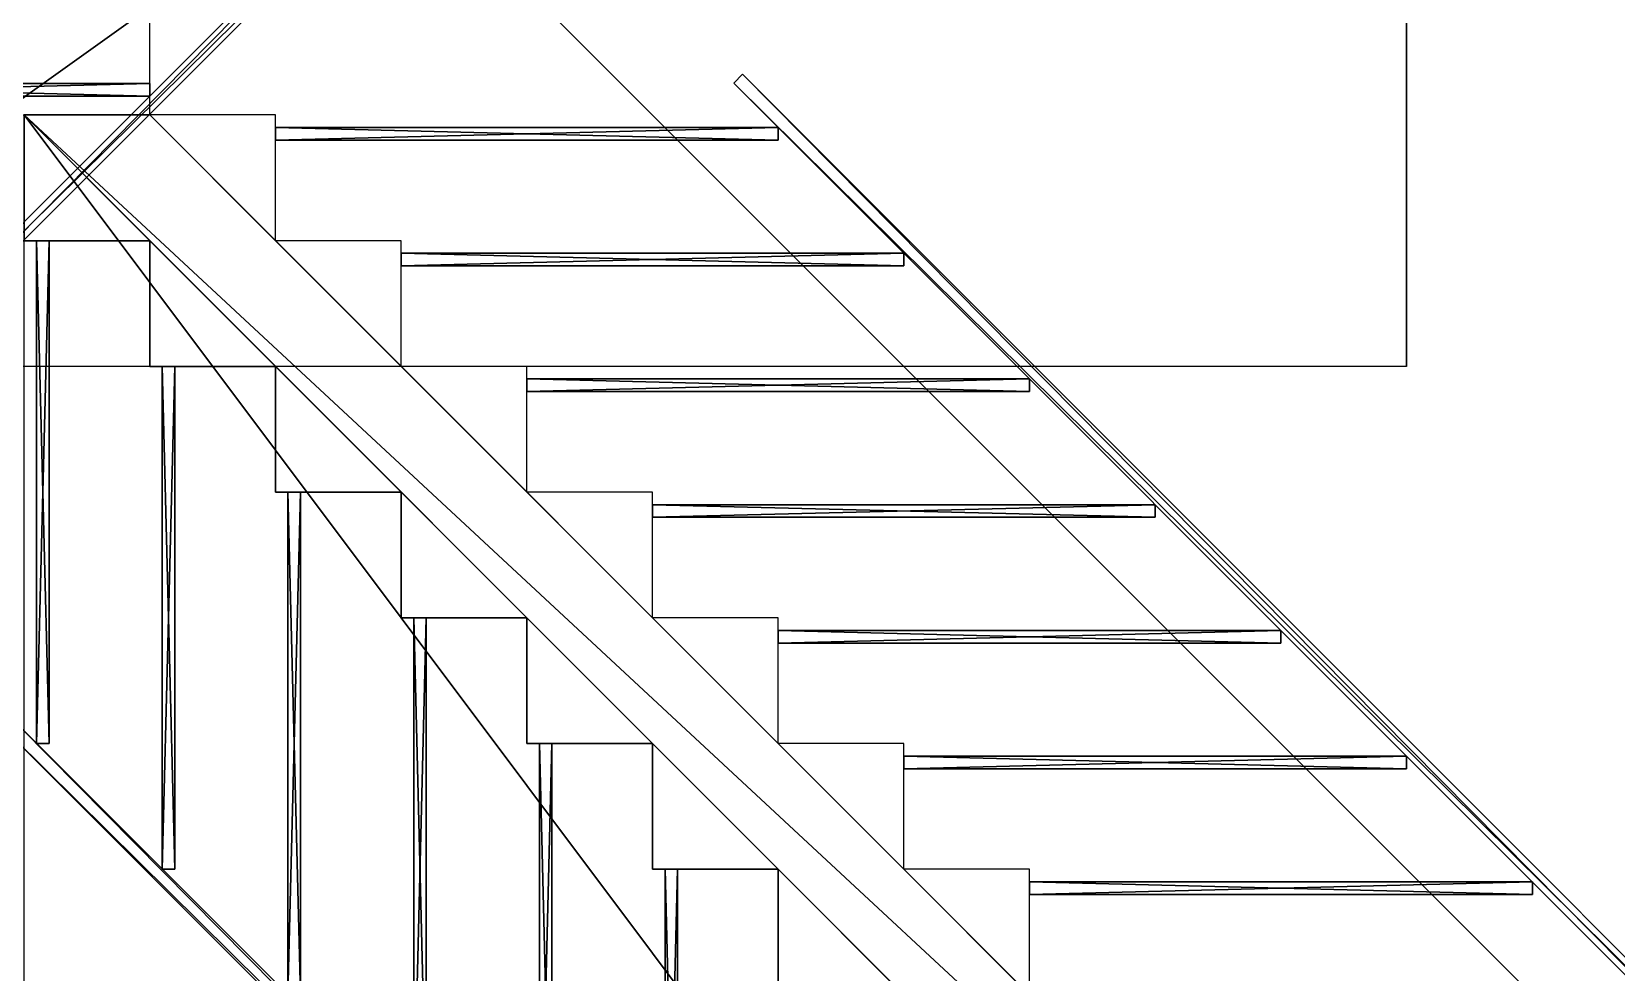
# Model space of a CAD drawing. Header units: metres. Extents: x -124 to 60, y -56 to 44.
# Drawn here: x -26.94 to -14.33, y -14.82 to -7.34 of the extents above; entities that cross this region are included whole.
import ezdxf

# ---------------------------------------------------------------- set-up
doc = ezdxf.new("R2010")
doc.units = ezdxf.units.M

msp = doc.modelspace()

# ---------------------------------------------------------------- linework, layer by layer
for points in [[(-16, 0, -18), (-16, -10, -18), (-30, -10, -18)], [(-30, -10, -18), (-30, 0, -18), (-16, 0, -18)], [(-16, 0, -8), (-16, -10, -8), (-16, -10, -18)], [(-16, -10, -18), (-16, 0, -18), (-16, 0, -8)], [(-31, -8, 4), (-26, -8, 4), (-26, -3, 4)], [(-21.6464, -3.49645, 7.7), (-32.3536, -14.2036, 7.7), (-32.3536, -14.2036, 7.9)], [(-21.6464, -3.49645, 7.9), (-32.3536, -14.2036, 7.9), (-32.2828, -14.2743, 7.9)], [(-32.3536, -14.2036, 7.9), (-21.6464, -3.49645, 7.9), (-21.6464, -3.49645, 7.7)], [(-32.3536, -14.2036, 7.7), (-21.6464, -3.49645, 7.7), (-21.5757, -3.56716, 7.7)], [(-32.2828, -14.2743, 7.9), (-21.5757, -3.56716, 7.9), (-21.6464, -3.49645, 7.9)], [(-21.5757, -3.56716, 7.7), (-32.2828, -14.2743, 7.7), (-32.3536, -14.2036, 7.7)], [(-21.5757, -3.56716, 7.9), (-32.2828, -14.2743, 7.9), (-32.2828, -14.2743, 7.7)], [(-32.2828, -14.2743, 7.7), (-21.5757, -3.56716, 7.7), (-21.5757, -3.56716, 7.9)], [(-14, -4), (-14, -16), (-26, -4)], [(-21.2828, -7.67574, 3.65), (-21.3536, -7.74645, 3.65), (-21.3536, -7.74645, 4.05)], [(-21.3536, -7.74645, 4.05), (-21.2828, -7.67574, 4.05), (-21.2828, -7.67574, 3.65)], [(-7.92929, -21.0293, 4.05), (-21.2828, -7.67574, 4.05), (-21.3536, -7.74645, 4.05)], [(-8, -21.1, 3.65), (-21.3536, -7.74645, 3.65), (-21.2828, -7.67574, 3.65)], [(-7.92929, -21.0293, 3.65), (-21.2828, -7.67574, 3.65), (-21.2828, -7.67574, 4.05)], [(-21.2828, -7.67574, 4.05), (-7.92929, -21.0293, 4.05), (-7.92929, -21.0293, 3.65)], [(-21.2828, -7.67574, 3.65), (-7.92929, -21.0293, 3.65), (-8, -21.1, 3.65)], [(-30, -7.75, 7.75), (-26, -7.75, 7.75), (-26, -7.85, 7.75)], [(-26, -7.85, 7.75), (-30, -7.85, 7.75), (-30, -7.75, 7.75)], [(-30, -7.85, 7.85), (-26, -7.85, 7.85), (-26, -7.75, 7.85)], [(-26, -7.75, 7.85), (-30, -7.75, 7.85), (-30, -7.85, 7.85)], [(-30, -7.75, 7.85), (-26, -7.75, 7.85), (-26, -7.75, 7.75)], [(-26, -7.75, 7.75), (-30, -7.75, 7.75), (-30, -7.75, 7.85)], [(-8, -21.1, 4.05), (-21.3536, -7.74645, 4.05), (-21.3536, -7.74645, 3.65)], [(-21.3536, -7.74645, 3.65), (-8, -21.1, 3.65), (-8, -21.1, 4.05)], [(-21.3536, -7.74645, 4.05), (-8, -21.1, 4.05), (-7.92929, -21.0293, 4.05)], [(-30, -7.85, 7.75), (-26, -7.85, 7.75), (-26, -7.85, 7.85)], [(-26, -7.85, 7.85), (-30, -7.85, 7.85), (-30, -7.85, 7.75)], [(-27, -8), (-21, -14), (-21, -16)], [(-21, -16), (-27, -16), (-27, -8)], [(-13, -21, 4), (-26, -8, 4), (-27, -8, 4)], [(-27, -8, 4), (-14, -21, 4), (-13, -21, 4)], [(-27, -9, 4), (-26, -9, 4), (-27, -8, 4)], [(-25, -8, 4), (-26, -8, 4), (-25, -9, 4)], [(-25, -8.1, 3.8), (-21, -8.1, 3.8), (-21, -8.2, 3.8)], [(-21, -8.2, 3.8), (-25, -8.2, 3.8), (-25, -8.1, 3.8)], [(-25, -8.2, 3.9), (-21, -8.2, 3.9), (-21, -8.1, 3.9)], [(-21, -8.1, 3.9), (-25, -8.1, 3.9), (-25, -8.2, 3.9)], [(-25, -8.1, 3.9), (-21, -8.1, 3.9), (-21, -8.1, 3.8)], [(-21, -8.1, 3.8), (-25, -8.1, 3.8), (-25, -8.1, 3.9)], [(-25, -8.2, 3.8), (-21, -8.2, 3.8), (-21, -8.2, 3.9)], [(-21, -8.2, 3.9), (-25, -8.2, 3.9), (-25, -8.2, 3.8)], [(-27, -9), (-26, -9), (-26, -9, 4)], [(-26, -9, 4), (-27, -9, 4), (-27, -9)], [(-26.8, -9, 3.8), (-26.8, -13, 3.8), (-26.9, -13, 3.8)], [(-26.9, -13, 3.8), (-26.9, -9, 3.8), (-26.8, -9, 3.8)], [(-26.9, -9, 3.8), (-26.9, -13, 3.8), (-26.9, -13, 3.9)], [(-26.9, -13, 3.9), (-26.9, -9, 3.9), (-26.9, -9, 3.8)], [(-26.9, -9, 3.9), (-26.9, -13, 3.9), (-26.8, -13, 3.9)], [(-26.8, -13, 3.9), (-26.8, -9, 3.9), (-26.9, -9, 3.9)], [(-26.8, -9, 3.9), (-26.8, -13, 3.9), (-26.8, -13, 3.8)], [(-26.8, -13, 3.8), (-26.8, -9, 3.8), (-26.8, -9, 3.9)], [(-26, -9), (-26, -10), (-26, -10, 4)], [(-26, -10, 4), (-26, -9, 4), (-26, -9)], [(-26, -10, 4), (-25, -10, 4), (-26, -9, 4)], [(-24, -9, 4), (-25, -9, 4), (-24, -10, 4)], [(-24, -9.1, 3.8), (-20, -9.1, 3.8), (-20, -9.2, 3.8)], [(-20, -9.2, 3.8), (-24, -9.2, 3.8), (-24, -9.1, 3.8)], [(-24, -9.2, 3.9), (-20, -9.2, 3.9), (-20, -9.1, 3.9)], [(-20, -9.1, 3.9), (-24, -9.1, 3.9), (-24, -9.2, 3.9)], [(-24, -9.1, 3.9), (-20, -9.1, 3.9), (-20, -9.1, 3.8)], [(-20, -9.1, 3.8), (-24, -9.1, 3.8), (-24, -9.1, 3.9)], [(-24, -9.2, 3.8), (-20, -9.2, 3.8), (-20, -9.2, 3.9)], [(-20, -9.2, 3.9), (-24, -9.2, 3.9), (-24, -9.2, 3.8)], [(-26, -10), (-25, -10), (-25, -10, 4)], [(-25, -10, 4), (-26, -10, 4), (-26, -10)], [(-25.8, -10, 3.8), (-25.8, -14, 3.8), (-25.9, -14, 3.8)], [(-25.9, -14, 3.8), (-25.9, -10, 3.8), (-25.8, -10, 3.8)], [(-25.9, -10, 3.8), (-25.9, -14, 3.8), (-25.9, -14, 3.9)], [(-25.9, -14, 3.9), (-25.9, -10, 3.9), (-25.9, -10, 3.8)], [(-25.9, -10, 3.9), (-25.9, -14, 3.9), (-25.8, -14, 3.9)], [(-25.8, -14, 3.9), (-25.8, -10, 3.9), (-25.9, -10, 3.9)], [(-25.8, -10, 3.9), (-25.8, -14, 3.9), (-25.8, -14, 3.8)], [(-25.8, -14, 3.8), (-25.8, -10, 3.8), (-25.8, -10, 3.9)], [(-25, -10), (-25, -11), (-25, -11, 4)], [(-25, -11, 4), (-25, -10, 4), (-25, -10)], [(-25, -11, 4), (-24, -11, 4), (-25, -10, 4)], [(-23, -10, 4), (-24, -10, 4), (-23, -11, 4)], [(-23, -10.1, 3.8), (-19, -10.1, 3.8), (-19, -10.2, 3.8)], [(-19, -10.2, 3.8), (-23, -10.2, 3.8), (-23, -10.1, 3.8)], [(-23, -10.2, 3.9), (-19, -10.2, 3.9), (-19, -10.1, 3.9)], [(-19, -10.1, 3.9), (-23, -10.1, 3.9), (-23, -10.2, 3.9)], [(-23, -10.1, 3.9), (-19, -10.1, 3.9), (-19, -10.1, 3.8)], [(-19, -10.1, 3.8), (-23, -10.1, 3.8), (-23, -10.1, 3.9)], [(-23, -10.2, 3.8), (-19, -10.2, 3.8), (-19, -10.2, 3.9)], [(-19, -10.2, 3.9), (-23, -10.2, 3.9), (-23, -10.2, 3.8)], [(-25, -11), (-24, -11), (-24, -11, 4)], [(-24, -11, 4), (-25, -11, 4), (-25, -11)], [(-24.8, -11, 3.8), (-24.8, -15, 3.8), (-24.9, -15, 3.8)], [(-24.9, -15, 3.8), (-24.9, -11, 3.8), (-24.8, -11, 3.8)], [(-24.9, -11, 3.8), (-24.9, -15, 3.8), (-24.9, -15, 3.9)], [(-24.9, -15, 3.9), (-24.9, -11, 3.9), (-24.9, -11, 3.8)], [(-24.9, -11, 3.9), (-24.9, -15, 3.9), (-24.8, -15, 3.9)], [(-24.8, -15, 3.9), (-24.8, -11, 3.9), (-24.9, -11, 3.9)], [(-24.8, -11, 3.9), (-24.8, -15, 3.9), (-24.8, -15, 3.8)], [(-24.8, -15, 3.8), (-24.8, -11, 3.8), (-24.8, -11, 3.9)], [(-24, -11), (-24, -12), (-24, -12, 4)], [(-24, -12, 4), (-24, -11, 4), (-24, -11)], [(-24, -12, 4), (-23, -12, 4), (-24, -11, 4)], [(-22, -11, 4), (-23, -11, 4), (-22, -12, 4)], [(-22, -11.1, 3.8), (-18, -11.1, 3.8), (-18, -11.2, 3.8)], [(-18, -11.2, 3.8), (-22, -11.2, 3.8), (-22, -11.1, 3.8)], [(-22, -11.2, 3.9), (-18, -11.2, 3.9), (-18, -11.1, 3.9)], [(-18, -11.1, 3.9), (-22, -11.1, 3.9), (-22, -11.2, 3.9)], [(-22, -11.1, 3.9), (-18, -11.1, 3.9), (-18, -11.1, 3.8)], [(-18, -11.1, 3.8), (-22, -11.1, 3.8), (-22, -11.1, 3.9)], [(-22, -11.2, 3.8), (-18, -11.2, 3.8), (-18, -11.2, 3.9)], [(-18, -11.2, 3.9), (-22, -11.2, 3.9), (-22, -11.2, 3.8)], [(-24, -12), (-23, -12), (-23, -12, 4)], [(-23, -12, 4), (-24, -12, 4), (-24, -12)], [(-23.8, -12, 3.8), (-23.8, -16, 3.8), (-23.9, -16, 3.8)], [(-23.9, -16, 3.8), (-23.9, -12, 3.8), (-23.8, -12, 3.8)], [(-23.9, -12, 3.8), (-23.9, -16, 3.8), (-23.9, -16, 3.9)], [(-23.9, -16, 3.9), (-23.9, -12, 3.9), (-23.9, -12, 3.8)], [(-23.9, -12, 3.9), (-23.9, -16, 3.9), (-23.8, -16, 3.9)], [(-23.8, -16, 3.9), (-23.8, -12, 3.9), (-23.9, -12, 3.9)], [(-23.8, -12, 3.9), (-23.8, -16, 3.9), (-23.8, -16, 3.8)], [(-23.8, -16, 3.8), (-23.8, -12, 3.8), (-23.8, -12, 3.9)], [(-23, -12), (-23, -13), (-23, -13, 4)], [(-23, -13, 4), (-23, -12, 4), (-23, -12)], [(-23, -13, 4), (-22, -13, 4), (-23, -12, 4)], [(-21, -12, 4), (-22, -12, 4), (-21, -13, 4)], [(-21, -12.1, 3.8), (-17, -12.1, 3.8), (-17, -12.2, 3.8)], [(-17, -12.2, 3.8), (-21, -12.2, 3.8), (-21, -12.1, 3.8)], [(-21, -12.2, 3.9), (-17, -12.2, 3.9), (-17, -12.1, 3.9)], [(-17, -12.1, 3.9), (-21, -12.1, 3.9), (-21, -12.2, 3.9)], [(-21, -12.1, 3.9), (-17, -12.1, 3.9), (-17, -12.1, 3.8)], [(-17, -12.1, 3.8), (-21, -12.1, 3.8), (-21, -12.1, 3.9)], [(-21, -12.2, 3.8), (-17, -12.2, 3.8), (-17, -12.2, 3.9)], [(-17, -12.2, 3.9), (-21, -12.2, 3.9), (-21, -12.2, 3.8)], [(-14.6172, -25.4243, 3.65), (-27.3243, -12.7172, 3.65), (-27.2536, -12.6464, 3.65)], [(-14.5464, -25.3536, 4.05), (-27.2536, -12.6464, 4.05), (-27.3243, -12.7172, 4.05)], [(-14.6172, -25.4243, 4.05), (-27.3243, -12.7172, 4.05), (-27.3243, -12.7172, 3.65)], [(-27.3243, -12.7172, 3.65), (-14.6172, -25.4243, 3.65), (-14.6172, -25.4243, 4.05)], [(-27.3243, -12.7172, 4.05), (-14.6172, -25.4243, 4.05), (-14.5464, -25.3536, 4.05)], [(-14.5464, -25.3536, 3.65), (-27.2536, -12.6464, 3.65), (-27.2536, -12.6464, 4.05)], [(-27.2536, -12.6464, 4.05), (-14.5464, -25.3536, 4.05), (-14.5464, -25.3536, 3.65)], [(-27.2536, -12.6464, 3.65), (-14.5464, -25.3536, 3.65), (-14.6172, -25.4243, 3.65)], [(-23, -13), (-22, -13), (-22, -13, 4)], [(-22, -13, 4), (-23, -13, 4), (-23, -13)], [(-22.8, -13, 3.8), (-22.8, -17, 3.8), (-22.9, -17, 3.8)], [(-22.9, -17, 3.8), (-22.9, -13, 3.8), (-22.8, -13, 3.8)], [(-22.9, -13, 3.8), (-22.9, -17, 3.8), (-22.9, -17, 3.9)], [(-22.9, -17, 3.9), (-22.9, -13, 3.9), (-22.9, -13, 3.8)], [(-22.9, -13, 3.9), (-22.9, -17, 3.9), (-22.8, -17, 3.9)], [(-22.8, -17, 3.9), (-22.8, -13, 3.9), (-22.9, -13, 3.9)], [(-22.8, -13, 3.9), (-22.8, -17, 3.9), (-22.8, -17, 3.8)], [(-22.8, -17, 3.8), (-22.8, -13, 3.8), (-22.8, -13, 3.9)], [(-22, -13), (-22, -14), (-22, -14, 4)], [(-22, -14, 4), (-22, -13, 4), (-22, -13)], [(-22, -14, 4), (-21, -14, 4), (-22, -13, 4)], [(-20, -13, 4), (-21, -13, 4), (-20, -14, 4)], [(-20, -13.1, 3.8), (-16, -13.1, 3.8), (-16, -13.2, 3.8)], [(-16, -13.2, 3.8), (-20, -13.2, 3.8), (-20, -13.1, 3.8)], [(-20, -13.2, 3.9), (-16, -13.2, 3.9), (-16, -13.1, 3.9)], [(-16, -13.1, 3.9), (-20, -13.1, 3.9), (-20, -13.2, 3.9)], [(-20, -13.1, 3.9), (-16, -13.1, 3.9), (-16, -13.1, 3.8)], [(-16, -13.1, 3.8), (-20, -13.1, 3.8), (-20, -13.1, 3.9)], [(-20, -13.2, 3.8), (-16, -13.2, 3.8), (-16, -13.2, 3.9)], [(-16, -13.2, 3.9), (-20, -13.2, 3.9), (-20, -13.2, 3.8)], [(-22, -14), (-21, -14), (-21, -14, 4)], [(-21, -14, 4), (-22, -14, 4), (-22, -14)], [(-21.8, -14, 3.8), (-21.8, -18, 3.8), (-21.9, -18, 3.8)], [(-21.9, -18, 3.8), (-21.9, -14, 3.8), (-21.8, -14, 3.8)], [(-21.9, -14, 3.8), (-21.9, -18, 3.8), (-21.9, -18, 3.9)], [(-21.9, -18, 3.9), (-21.9, -14, 3.9), (-21.9, -14, 3.8)], [(-21.9, -14, 3.9), (-21.9, -18, 3.9), (-21.8, -18, 3.9)], [(-21.8, -18, 3.9), (-21.8, -14, 3.9), (-21.9, -14, 3.9)], [(-21.8, -14, 3.9), (-21.8, -18, 3.9), (-21.8, -18, 3.8)], [(-21.8, -18, 3.8), (-21.8, -14, 3.8), (-21.8, -14, 3.9)], [(-21, -14), (-21, -15), (-21, -15, 4)], [(-21, -15, 4), (-21, -14, 4), (-21, -14)], [(-21, -15, 4), (-20, -15, 4), (-21, -14, 4)], [(-19, -14, 4), (-20, -14, 4), (-19, -15, 4)], [(-19, -14.1, 3.8), (-15, -14.1, 3.8), (-15, -14.2, 3.8)], [(-15, -14.2, 3.8), (-19, -14.2, 3.8), (-19, -14.1, 3.8)], [(-19, -14.2, 3.9), (-15, -14.2, 3.9), (-15, -14.1, 3.9)], [(-15, -14.1, 3.9), (-19, -14.1, 3.9), (-19, -14.2, 3.9)], [(-19, -14.1, 3.9), (-15, -14.1, 3.9), (-15, -14.1, 3.8)], [(-15, -14.1, 3.8), (-19, -14.1, 3.8), (-19, -14.1, 3.9)], [(-19, -14.2, 3.8), (-15, -14.2, 3.8), (-15, -14.2, 3.9)], [(-15, -14.2, 3.9), (-19, -14.2, 3.9), (-19, -14.2, 3.8)]]:
    msp.add_3dface(points)

doc.saveas('drawing.dxf')
